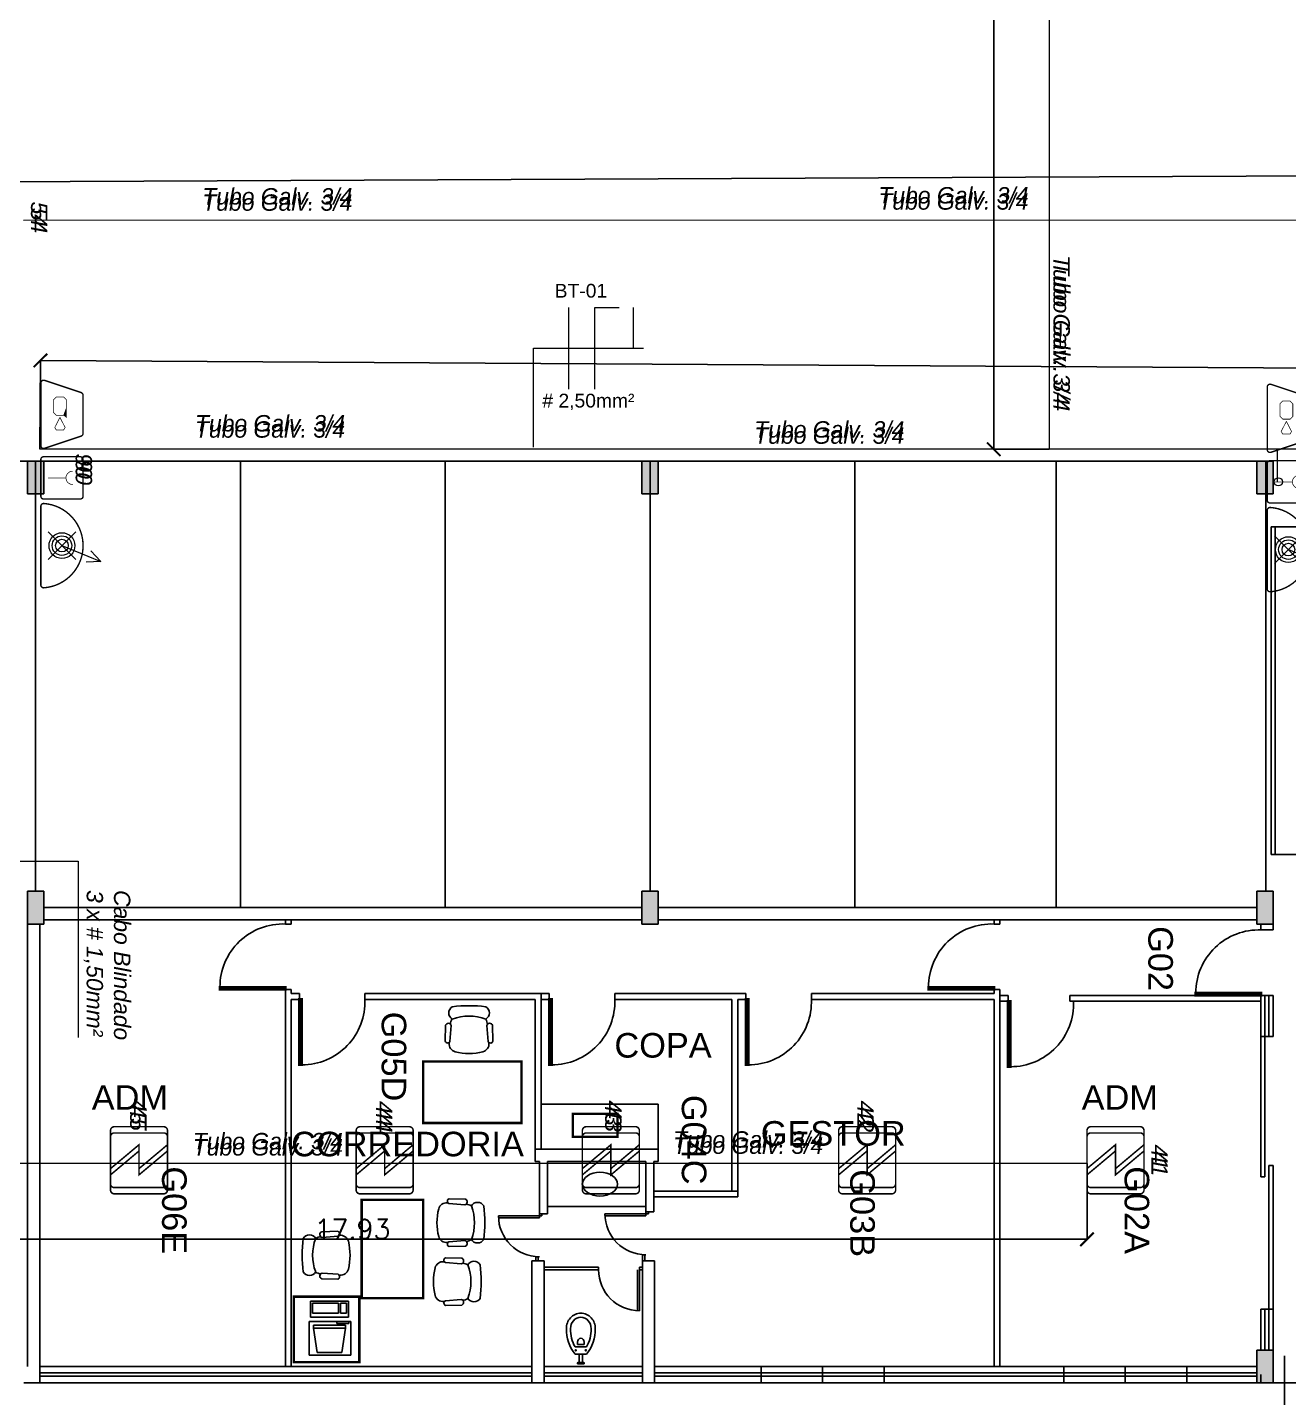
# Model space of a CAD drawing. Header units: metres. Extents: x -331 to 2982, y 362 to 2539.
# Drawn here: x 2881.81 to 2897.21, y 1408.17 to 1424.89 of the extents above; entities that cross this region are included whole.
import ezdxf
from ezdxf.enums import TextEntityAlignment as Align

# ---------------------------------------------------------------- set-up
doc = ezdxf.new("R2010")
doc.units = ezdxf.units.M
doc.layers.get('0').update_dxf_attribs({"color": 251})
doc.layers.get('Defpoints').update_dxf_attribs({"color": 251})
for name, color, linetype in [('DET. FUMAÇA', 1, 'Continuous'), ('Div', 251, 'Continuous'), ('Pis', 251, 'Continuous')]:
    doc.layers.add(name, color=color, linetype=linetype)
doc.styles.add('ARIAL', font='arial.ttf')
doc.styles.add('COTA', font='simplex.shx')
doc.styles.add('DESTAQUE', font='arial.ttf', dxfattribs={"height": 0.4})
doc.styles.get("Standard").update_dxf_attribs({"font": 'arial.ttf', "height": 0.3})
doc.dimstyles.new('EXEC_75', dxfattribs={"dimscale": 75, "dimtxt": 0.0032, "dimasz": 0.0022, "dimexe": 0, "dimexo": 0, "dimgap": 5e-05, "dimtad": 1, "dimzin": 4, "dimdsep": 46, "dimtxsty": 'COTA', "dimblk": 'ARCHTICK', "dimcen": 0, "dimclrd": 1, "dimclre": 1, "dimclrt": 2, "dimazin": 0, "dimtfac": 1, "dimtix": 1, "dimtmove": 2, "dimatfit": 3, "dimldrblk": 'DOT', "dimfxl": 1, "dimtvp": 1, "dimtolj": 1, "dimtzin": 0, "dimarcsym": 0})

# ---------------------------------------------------------------- blocks, each defined once
blk = doc.blocks.new('PILAR')
for p, q in [((-0.09999999999999432, 0.2000000000000028), (0.09999999999999432, 0.2000000000000028)), ((-0.09999999999999432, -0.2000000000000028), (-0.09999999999999432, 0.2000000000000028)), ((0.09999999999999432, 0.2000000000000028), (0.09999999999999432, -0.2000000000000028)), ((0.09999999999999432, -0.2000000000000028), (-0.09999999999999432, -0.2000000000000028))]:
    blk.add_line(p, q)
blk.add_solid([(-0.09999999999999432, -0.2000000000000028), (-0.09999999999999432, 0.2000000000000028), (0.09999999999999432, -0.2000000000000028), (0.09999999999999432, 0.2000000000000028)])
blk = doc.blocks.new('Detector de fumaça')
at = {"layer": 'DET. FUMAÇA', "linetype": 'Continuous', "lineweight": 15, "const_width": 0.01870277497772515}
blk.add_lwpolyline([(774.59948291868, 539.8157648447526), (775.2490596285452, 539.8157648447526, -0.414213562373095), (775.2958165659895, 539.7690079073084), (775.2958165659895, 539.1669315525518, -0.414213562373095), (775.2490596285452, 539.1201746151075), (774.59948291868, 539.1201746151075, -0.414213562373095), (774.5527259812357, 539.1669315525518), (774.5527259812357, 539.7690079073084, -0.414213562373095)], format="xyb", close=True, dxfattribs=at)
blk.add_lwpolyline([(774.7729620717275, 539.8157648447526), (775.0644559117889, 539.46796972993), (774.7729620717275, 539.46796972993), (775.0644559117889, 539.1201746151075)], dxfattribs=at)
blk = doc.blocks.new('WEW')
at = {"color": 1, "lineweight": 0, "true_color": 0xe60000}
for p, q in [((1781.244058351585, 994.0054447120629), (1781.439250093025, 994.4815067582979)), ((1781.439250093025, 994.4815067582979), (1781.307645081665, 994.3597140754018)), ((1781.439250093025, 994.4815067582979), (1781.447474959226, 994.302381974424)), ((1781.074639723589, 994.1748633400589), (1781.413476979581, 993.8360260840664)), ((1781.413476979581, 994.1748633400584), (1781.074639723589, 993.8360260840664))]:
    blk.add_line(p, q, dxfattribs=at)
at = {"color": 1, "true_color": 0xe60000, "const_width": 0.01719509600299768}
for points in [[(1779.259071833538, 993.7473526965271), (1780.02339894841, 993.7473526965271, 0.5119182938526288), (1780.056024349183, 993.7926180221241), (1779.907000183824, 994.239690518202, 0.3228228060550418), (1779.874374783051, 994.2632055766169), (1779.408095998897, 994.2632055766169, 0.3228228060552482), (1779.375470598124, 994.239690518202), (1779.226446432765, 993.7926180221241, 0.5119182938524135)], [(1780.193442345628, 994.2632055766169), (1780.640514841706, 994.2632055766169, -0.414213562373095), (1780.674905033712, 994.2288153846109), (1780.674905033712, 993.781742888533, -0.414213562373095), (1780.640514841706, 993.7473526965271), (1780.193442345628, 993.7473526965271, -0.414213562373095), (1780.159052153622, 993.781742888533), (1780.159052153622, 994.2288153846109, -0.414213562373095)], [(1780.763825455262, 993.7475182720175), (1781.724291247904, 993.7475182720175, 0.4353107658729382), (1781.758593597641, 993.7843649063095, 0.9309493362536452), (1780.729523105524, 993.78436490631, 0.4353107658789753)]]:
    blk.add_lwpolyline(points, format="xyb", close=True, dxfattribs=at)
at = {"color": 1, "true_color": 0xe60000, "const_width": 0.008597548001498838}
for points in [[(1779.462692778066, 994.0599573185639), (1779.617256824809, 994.0599573185641), (1779.651647016815, 994.0255671265581), (1779.651647016814, 993.9361816424857), (1779.617256824808, 993.9017914504798), (1779.462692778067, 993.9017914504798), (1779.428302586061, 993.9361816424857), (1779.42830258606, 994.0255671265579)], [(1779.832264668318, 993.9361816424855), (1779.832264668318, 994.0255671265586), (1779.8016962579, 994.0442011264258), (1779.678836761142, 993.9808743845219), (1779.8016962579, 993.917547642618)]]:
    blk.add_lwpolyline(points, close=True, dxfattribs=at)
for points in [[(1780.336029158255, 994.1350885802071), (1780.338049993509, 994.117166943729), (1780.344365115822, 994.0989928898357), (1780.351185446949, 994.0881389409826), (1780.365331318015, 994.0727414786561), (1780.373162042483, 994.0671882955221), (1780.385539694845, 994.0603730144587), (1780.397159497558, 994.0568391706461), (1780.413073587328, 994.0548198313247), (1780.421409544896, 994.0548198313247), (1780.431261128904, 994.0560819184007), (1780.449861303415, 994.0615455393163), (1780.464482803699, 994.0698767141055), (1780.477493721696, 994.0816463422157), (1780.487704267944, 994.0962795844166), (1780.493996586282, 994.1102881051825), (1780.496860415737, 994.1223690846443), (1780.497607045538, 994.1296433123828), (1780.497793702989, 994.135674088325)], [(1780.416978593668, 993.8365099637556), (1780.416978593668, 994.0545811760148)]]:
    blk.add_lwpolyline(points, dxfattribs=at)
at = {"color": 1, "lineweight": 0, "true_color": 0xe60000}
for radius in [0.15786673427384, 0.1190594061215832, 0.0773527752583614]:
    blk.add_circle((1781.244058351585, 994.0054447120626), radius, dxfattribs=at)
blk = doc.blocks.new('rett')
at = {"color": 2, "linetype": 'Continuous', "lineweight": 15}
blk.add_line((813.9660645629535, 2203.000419129855), (814.2623575708391, 2203.000419129855), dxfattribs=at)
at = {"layer": 'Div', "color": 2, "linetype": 'Continuous', "lineweight": 15}
for p, q in [((813.6454584484123, 2202.002690364971), (813.6454584484123, 2203.000419129855)), ((813.9660645629542, 2202.002690364971), (813.9660645629535, 2203.000419129855)), ((814.4346317089877, 2202.501554747413), (814.4346317089874, 2203.000419129855))]:
    blk.add_line(p, q, dxfattribs=at)
blk.add_lwpolyline([(813.2136611509295, 2201.294788682367), (813.2136611509295, 2202.501554747413), (814.5599219802248, 2202.501554747413)], dxfattribs=at)
at = {"layer": 'Div', "color": 2, "linetype": 'Continuous', "lineweight": 15, "char_height": 0.1682977584436248, "attachment_point": 1}
for s, insert in [('\\pxqc;\\PBT-01{\\fArial|b0|i1|c0|p34;  }', (808.1902414873588, 2203.568620138259)), ('\\pxqc;\\P\\pi-0.92701,l1.92701,t1.92701;#^I2,50mm²', (808.1979214959712, 2202.227331624766))]:
    blk.add_mtext_dynamic_manual_height_columns(s, width=11.20762391848375, gutter_width=2.10372198054531, heights=[0], dxfattribs=dict(at, insert=insert))
blk = doc.blocks.new('derw')
at = {"layer": 'Div', "color": 2, "linetype": 'Continuous', "lineweight": 15}
blk.add_lwpolyline([(814.4189921522002, 2191.529581289617), (814.4189921522002, 2192.588913395118), (816.5705472743985, 2192.588913395118)], dxfattribs=at)
at = {"layer": 'Div', "color": 2, "linetype": 'Continuous', "lineweight": 15, "insert": (814.7715363855286, 2193.224066991034), "char_height": 0.2, "attachment_point": 1}
blk.add_mtext_dynamic_manual_height_columns('{\\fArial|b0|i1|c0|p34;Cabo Blindado \\P3 x # 1,50mm²}', width=13.3188035564217, gutter_width=2.5, heights=[0], dxfattribs=at)
blk = doc.blocks.new('_ARCHTICK')
at = {"color": 0, "linetype": 'ByBlock', "const_width": 0.15}
blk.add_lwpolyline([(-0.5, -0.5), (0.5, 0.5)], dxfattribs=at)
blk = doc.blocks.new('*D119')
at = {"color": 1, "linetype": 'Continuous', "lineweight": -2, "transparency": 16777216}
for p, q in [((2894.282670599805, 1436.600423337623), (2893.607572556738, 1436.600423337623)), ((2893.607572556738, 1436.600423337623), (2893.607572556738, 1419.745493404166)), ((2894.282670599805, 1419.745493404166), (2893.607572556738, 1419.745493404166))]:
    blk.add_line(p, q, dxfattribs=at)
at = {"layer": 'Defpoints', "color": 0, "transparency": 16777216}
for p in [(2894.282670599805, 1436.600423337623), (2893.607572556738, 1419.745493404166), (2894.282670599805, 1419.745493404166)]:
    blk.add_point(p, dxfattribs=at)
at = {"color": 1, "lineweight": -2, "transparency": 16777216, "xscale": 0.165, "yscale": 0.165, "zscale": 0.165}
for p, rotation in [((2893.607572556738, 1436.600423337623), 90), ((2893.607572556738, 1419.745493404166), 270)]:
    blk.add_blockref('_ARCHTICK', p, dxfattribs=dict(at, rotation=rotation))
at = {"color": 2, "lineweight": 15, "transparency": 16777216, "insert": (2893.483822556738, 1428.172958370895), "char_height": 0.24, "attachment_point": 5, "rotation": 90, "style": 'COTA'}
blk.add_mtext('\\A1;16.85', dxfattribs=at)
blk = doc.blocks.new('_Dot')
at = {"color": 0, "linetype": 'ByBlock', "lineweight": -2}
blk.add_line((-0.5, 0), (-1, 0), dxfattribs=at)
at = {"color": 0, "linetype": 'ByBlock', "const_width": 0.5}
blk.add_lwpolyline([(-0.25, 0, 1), (0.25, 0, 1)], format="xyb", close=True, dxfattribs=at)
blk = doc.blocks.new('*D137')
at = {"color": 1, "linetype": 'Continuous', "lineweight": -2, "transparency": 16777216}
for p, q in [((2928.009921570723, 1423.227064298965), (2881.414658355266, 1423.009437484689)), ((2928.012771400509, 1422.61689790274), (2928.009921570723, 1423.227064298965)), ((2881.417508185051, 1422.399271088463), (2881.414658355266, 1423.009437484689))]:
    blk.add_line(p, q, dxfattribs=at)
at = {"layer": 'Defpoints', "color": 0, "transparency": 16777216}
for p in [(2881.414658355266, 1423.009437484689), (2928.012771400509, 1422.61689790274), (2881.417508185051, 1422.399271088463)]:
    blk.add_point(p, dxfattribs=at)
at = {"color": 1, "lineweight": -2, "transparency": 16777216, "xscale": 0.165, "yscale": 0.165, "zscale": 0.165}
for p, rotation in [((2928.009921570723, 1423.227064298965), 0.2676024651313921), ((2881.414658355266, 1423.009437484689), 180.2676024651314)]:
    blk.add_blockref('_ARCHTICK', p, dxfattribs=dict(at, rotation=rotation))
at = {"color": 2, "lineweight": 15, "transparency": 16777216, "insert": (2904.711711985263, 1423.241999542089), "char_height": 0.24, "attachment_point": 5, "rotation": 0.26760246513139213, "style": 'COTA'}
blk.add_mtext('\\A1;46.60', dxfattribs=at)
blk = doc.blocks.new('*D139')
at = {"color": 1, "linetype": 'Continuous', "lineweight": -2, "transparency": 16777216}
for p, q in [((2876.813543925166, 1411.028710909073), (2876.813543925166, 1410.102588989171)), ((2894.74628509789, 1411.028710909073), (2894.74628509789, 1410.102588989171)), ((2876.813543925166, 1410.102588989171), (2894.74628509789, 1410.102588989171))]:
    blk.add_line(p, q, dxfattribs=at)
at = {"layer": 'Defpoints', "color": 0, "transparency": 16777216}
for p in [(2876.813543925166, 1411.028710909073), (2894.74628509789, 1411.028710909073), (2894.74628509789, 1410.102588989171)]:
    blk.add_point(p, dxfattribs=at)
at = {"color": 1, "lineweight": -2, "transparency": 16777216, "xscale": 0.165, "yscale": 0.165, "zscale": 0.165, "rotation": 180}
blk.add_blockref('_ARCHTICK', (2876.813543925166, 1410.102588989171), dxfattribs=at)
at = {"color": 1, "lineweight": -2, "transparency": 16777216, "xscale": 0.165, "yscale": 0.165, "zscale": 0.165}
blk.add_blockref('_ARCHTICK', (2894.74628509789, 1410.102588989171), dxfattribs=at)
at = {"color": 2, "lineweight": 15, "transparency": 16777216, "insert": (2885.779914511528, 1410.226338989171), "char_height": 0.24, "attachment_point": 5, "style": 'COTA'}
blk.add_mtext('\\A1;17.93', dxfattribs=at)
blk = doc.blocks.new('*D142')
at = {"color": 1, "linetype": 'Continuous', "lineweight": -2, "transparency": 16777216}
for p, q in [((2881.964011321348, 1419.745493404166), (2881.970499607437, 1420.82942956161)), ((2881.970499607437, 1420.82942956161), (2939.156739499416, 1420.487120946607)), ((2939.150251213326, 1419.403184789164), (2939.156739499416, 1420.487120946607))]:
    blk.add_line(p, q, dxfattribs=at)
at = {"layer": 'Defpoints', "color": 0, "transparency": 16777216}
for p in [(2939.156739499416, 1420.487120946607), (2881.964011321348, 1419.745493404166), (2939.150251213326, 1419.403184789164)]:
    blk.add_point(p, dxfattribs=at)
at = {"color": 1, "lineweight": -2, "transparency": 16777216, "xscale": 0.165, "yscale": 0.165, "zscale": 0.165}
for p, rotation in [((2881.970499607437, 1420.82942956161), 179.6570397926686), ((2939.156739499416, 1420.487120946607), 359.6570397926686)]:
    blk.add_blockref('_ARCHTICK', p, dxfattribs=dict(at, rotation=rotation))
at = {"color": 2, "lineweight": 15, "transparency": 16777216, "insert": (2910.564360289875, 1420.782023037157), "char_height": 0.24, "attachment_point": 5, "rotation": 359.65703979266857, "style": 'COTA'}
blk.add_mtext('\\A1;57.19', dxfattribs=at)
blk = doc.blocks.new('BBPSTG02')
for p, q in [((-0.1494215452000001, 0.2919324869999984), (-0.3463669221999989, 0.2868880469999999)), ((-0.1456443620000001, 0.2329387771999999), (-0.3407550716000007, 0.217818792200001)), ((-0.1269100586, 0.2428968217999996), (-0.1342187816000008, 0.2423304272000002)), ((-0.1494215452000001, -0.2919324869999999), (-0.3463669221999989, -0.2868880469999999)), ((-0.1456443620000001, -0.2329387771999999), (-0.3407550716000007, -0.217818792200001)), ((-0.1269100586, -0.2428968217999996), (-0.1342187816000008, -0.2423304272000002)), ((-0.1269100586, -0.2428968217999996), (-0.134137145999999, -0.2424384534000003))]:
    blk.add_line(p, q)
for centre, radius, start, end in [((1.0029465082, 0), 1.5871465082, 172.590731, 187.409269), ((-0.4952999999999996, 0.1603027527999996), 0.0876996722, 30.392687, 149.607313), ((0.119404638, 0), 0.5766046380000001, 159.208954, 200.791046), ((-0.3301704597999991, 0.02396977679999996), 0.203175489, 97.33471200000001, 116.212212), ((-0.3326647397999996, 0.2532387366000003), 0.03633216, 112.156422, 257.133709), ((-0.1596784208000004, 0.2616579984000011), 0.0319647824, 296.04311, 71.283835), ((-0.1180550343999992, 0.1416834351999995), 0.1016, 16.10866, 95), ((-0.7159738537999998, 0), 0.7159738537999999, 346.2750060000001, 13.724994), ((-0.4952999999999996, -0.1603027527999996), 0.0876996722, 210.392687, 329.607313), ((-0.3301704597999991, -0.02683022320000003), 0.203175489, 243.61801, 261.904764), ((-0.3326647397999996, -0.2532387366000003), 0.03633216, 102.866291, 247.843578), ((-0.1596784208000004, -0.2616579983999996), 0.0319647824, 288.716165, 63.95688999999999), ((-0.1180550343999992, -0.1416834351999995), 0.1016, 265, 343.89134)]:
    blk.add_arc(centre, radius, start, end)
blk = doc.blocks.new('RECTANG')
for p, q in [((1.00000000000004, 1.00000000000004), (0, 1.00000000000004)), ((0, 1.00000000000004), (0, 0)), ((1.00000000000004, 0), (1.00000000000004, 1.00000000000004)), ((0, 0), (1.00000000000004, 0))]:
    blk.add_line(p, q)
blk = doc.blocks.new('IBMAT', base_point=(61, 306))
for p, q in [((75, 307), (75, 306)), ((81, 307), (75, 307)), ((81, 306), (81, 307))]:
    blk.add_line(p, q)
at = {"xscale": 21, "yscale": 17, "zscale": 21}
blk.add_blockref('RECTANG', (61, 306), dxfattribs=at)
blk = doc.blocks.new('KEYBOARD', base_point=(60, 294))
for p, xscale, yscale, zscale in [((60, 294), 19, 8, 19), ((61, 295), 13, 5, 13), ((75, 295), 3, 5, 3)]:
    blk.add_blockref('RECTANG', p, dxfattribs=dict(xscale=xscale, yscale=yscale, zscale=zscale))
blk = doc.blocks.new('FNCOMP')
for p, q in [((-6.635137514463395, 16.23106971153845), (-8.5, 3.5)), ((6.079706235536605, 16.23106971153845), (-6.635137514463395, 16.23106971153845)), ((8, 3.5), (6.079706235536605, 16.23106971153845)), ((-8.5, 3.5), (-8.5, 2.038161057692264)), ((8, 3.5), (-8.5, 3.5)), ((-8.5, 2.038161057692264), (8, 2.038161057692264)), ((8, 2.038161057692264), (8, 3.5))]:
    blk.add_line(p, q)
at = {"xscale": 1.033846153846154, "yscale": 1.033846153846154, "zscale": 1.033846153846154}
for name, p in [('IBMAT', (-10.85538461538499, 0)), ('KEYBOARD', (-10.04769230769273, -10.5))]:
    blk.add_blockref(name, p, dxfattribs=at)

msp = doc.modelspace()

# ---------------------------------------------------------------- linework, layer by layer
at = {"lineweight": 0}
for p, q in [((2897.494738838507, 1418.798843101262), (2896.994738838507, 1418.798843101262)), ((2896.868312634142, 1408.453207212209), (2896.868312634142, 1408.350423337624)), ((2896.868312634142, 1408.350423337624), (2897.018312634142, 1408.350423337624)), ((2896.868312634142, 1408.350423337624), (2944.568312634141, 1408.350423337624))]:
    msp.add_line(p, q, dxfattribs=at)
at = {"layer": 'DET. FUMAÇA', "color": 3, "linetype": 'Continuous', "lineweight": 15}
msp.add_line((2897.07274262322, 1419.346277294215), (2897.07274262322, 1419.745493404166), dxfattribs=at)
for points in [[(2894.282670599805, 1436.600423337623), (2894.282670599805, 1419.745493404166)], [(2939.150365405991, 1419.398637519928), (2939.150365405991, 1419.745493404166), (2881.964011321348, 1419.745493404166)]]:
    msp.add_lwpolyline(points, dxfattribs=at)
at = {"layer": 'DET. FUMAÇA', "color": 2, "linetype": 'Continuous', "lineweight": 15}
msp.add_circle((2897.082273271544, 1419.347895940659), 0.05037180366343819, dxfattribs=at)
at = {"layer": 'Div', "color": 150, "linetype": 'Continuous', "lineweight": 0}
for p, q in [((2928.012771400509, 1422.548685325748), (2881.765303299874, 1422.539455726639)), ((2894.74628509789, 1411.028710909073), (2876.813543925166, 1411.028710909073))]:
    msp.add_line(p, q, dxfattribs=at)
at = {"layer": 'Pis'}
for p, q in [((2874.41204962254, 1419.600423337623), (2896.97377421454, 1419.600423337623)), ((2881.91204962254, 1419.600423337623), (2881.91204962254, 1414.350423337623)), ((2884.41204962254, 1419.600423337623), (2884.41204962254, 1414.150423337624)), ((2886.91204962254, 1419.600423337623), (2886.91204962254, 1414.150423337624)), ((2889.41204962254, 1419.600423337623), (2889.41204962254, 1414.350423337623)), ((2891.91204962254, 1419.600423337623), (2891.91204962254, 1414.150423337624)), ((2894.368312634142, 1419.600423337623), (2894.368312634142, 1414.150423337624)), ((2896.930037226142, 1419.600423337623), (2896.930037226142, 1414.350423337623)), ((2897.494738838506, 1418.798843101262), (2896.994738838506, 1418.798843101262)), ((2896.994738838506, 1418.798843101262), (2896.994738838506, 1414.798843101262)), ((2897.044738838506, 1418.798843101262), (2897.044738838506, 1414.798843101262)), ((2896.994738838506, 1414.798843101262), (2897.494738838506, 1414.798843101262)), ((2881.81204962254, 1414.150423337624), (2881.812049622539, 1408.550423337624)), ((2882.01204962254, 1414.150423337624), (2889.31204962254, 1414.150423337624)), ((2889.51204962254, 1414.150423337624), (2892.47475779772, 1414.150423337624)), ((2891.933536184607, 1414.150423337624), (2896.818312634142, 1414.150423337624)), ((2881.96204962254, 1413.950423337623), (2881.96204962254, 1408.350423337623)), ((2882.01204962254, 1414.000423337623), (2889.31204962254, 1414.000423337623)), ((2884.96204962254, 1414.000423337623), (2884.962049622539, 1413.950423337623)), ((2884.96204962254, 1413.950423337624), (2885.032049622539, 1413.950423337624)), ((2885.032049622539, 1414.000423337623), (2885.032049622539, 1413.950423337624)), ((2889.51204962254, 1414.000423337623), (2896.818312634142, 1414.000423337624)), ((2893.61204962254, 1413.950423337623), (2893.61204962254, 1414.000423337623)), ((2893.61204962254, 1413.950423337623), (2893.68204962254, 1413.950423337623)), ((2893.68204962254, 1413.950423337623), (2893.68204962254, 1414.000423337623)), ((2896.868312634142, 1413.950423337623), (2896.868312634142, 1413.878322011845)), ((2897.018312634142, 1414.000423337623), (2897.018312634142, 1413.878322011845)), ((2896.868312634142, 1413.878322011845), (2897.018312634142, 1413.878322011845)), ((2884.96204962254, 1413.150423337624), (2885.032049622539, 1413.150423337624)), ((2884.96204962254, 1413.150423337624), (2884.96204962254, 1408.550423337624)), ((2885.032049622539, 1413.150423337624), (2885.032049622539, 1413.100423337623)), ((2893.61204962254, 1413.150423337624), (2893.68204962254, 1413.150423337624)), ((2893.612049622539, 1413.100423337623), (2893.612049622539, 1413.150423337624)), ((2893.68204962254, 1408.550423337624), (2893.68204962254, 1413.150423337624)), ((2885.032049622539, 1413.100423337623), (2885.13204962254, 1413.100423337623)), ((2885.032049622539, 1413.030423337624), (2885.132049622539, 1413.030423337624)), ((2885.032049622539, 1413.030423337624), (2885.032049622539, 1408.550423337624)), ((2885.13204962254, 1413.100423337623), (2885.132049622539, 1413.030423337624)), ((2885.93204962254, 1413.100423337623), (2888.08204962254, 1413.100423337623)), ((2885.93204962254, 1413.100423337624), (2885.93204962254, 1413.030423337624)), ((2885.93204962254, 1413.030423337624), (2888.01204962254, 1413.030423337624)), ((2888.01204962254, 1413.100423337623), (2888.18204962254, 1413.100423337623)), ((2888.01204962254, 1411.200423337624), (2888.01204962254, 1413.030423337624)), ((2888.08204962254, 1411.200423337624), (2888.08204962254, 1413.100423337623)), ((2888.08204962254, 1413.030423337624), (2888.18204962254, 1413.030423337624)), ((2888.18204962254, 1413.100423337623), (2888.18204962254, 1413.030423337624)), ((2890.41204962254, 1413.100423337623), (2888.982049622539, 1413.100423337623)), ((2888.982049622539, 1413.030423337624), (2888.982049622539, 1413.100423337623)), ((2890.41204962254, 1413.030423337624), (2888.982049622539, 1413.030423337625)), ((2890.41204962254, 1413.100423337623), (2890.58204962254, 1413.100423337623)), ((2890.41204962254, 1410.690423337624), (2890.41204962254, 1413.030423337624)), ((2890.48204962254, 1413.030423337624), (2890.58204962254, 1413.030423337624)), ((2890.48204962254, 1410.620423337624), (2890.48204962254, 1413.030423337624)), ((2890.58204962254, 1413.100423337623), (2890.58204962254, 1413.030423337624)), ((2891.38204962254, 1413.100423337623), (2893.61204962254, 1413.100423337623)), ((2891.38204962254, 1413.100423337623), (2891.38204962254, 1413.030423337624)), ((2891.38204962254, 1413.030423337624), (2893.61204962254, 1413.030423337624)), ((2893.612049622539, 1408.550423337624), (2893.61204962254, 1413.030423337624)), ((2893.782049622539, 1413.078322011845), (2893.68204962254, 1413.078322011845)), ((2893.812049622539, 1413.008322011845), (2893.68204962254, 1413.008322011845)), ((2893.782049622539, 1413.008322011845), (2893.782049622539, 1413.078322011845)), ((2896.868312634142, 1413.078322011845), (2894.538312634142, 1413.078322011845)), ((2894.538312634142, 1413.008322011845), (2894.538312634142, 1413.078322011845)), ((2896.868312634142, 1413.008322011845), (2894.538312634142, 1413.008322011845)), ((2896.868312634142, 1413.078322011845), (2896.868312634142, 1410.862569049923)), ((2896.868312634142, 1413.078322011845), (2897.018312634142, 1413.078322011845)), ((2896.916591650171, 1413.078322011845), (2896.916591650172, 1410.862569049923)), ((2896.966591650171, 1413.078322011845), (2896.966591650171, 1412.578322011845)), ((2897.018312634142, 1413.078322011845), (2897.018312634142, 1412.578322011845)), ((2896.868312634142, 1412.578322011845), (2897.018312634142, 1412.578322011845)), ((2889.51204962254, 1411.750423337623), (2888.08204962254, 1411.750423337623)), ((2889.51204962254, 1411.200423337624), (2889.51204962254, 1411.750423337623)), ((2889.51204962254, 1411.200423337624), (2888.01204962254, 1411.200423337624)), ((2888.01204962254, 1411.200423337624), (2888.01204962254, 1411.050423337624)), ((2889.51204962254, 1411.200423337624), (2889.51204962254, 1411.050423337624)), ((2888.06204962254, 1411.050423337624), (2888.01204962254, 1411.050423337624)), ((2888.06204962254, 1411.050423337624), (2888.06204962254, 1410.414042787885)), ((2888.16204962254, 1411.050423337624), (2888.16204962254, 1410.414042787885)), ((2889.362049622539, 1411.050423337624), (2888.16204962254, 1411.050423337624)), ((2889.362049622539, 1411.050423337624), (2889.362049622539, 1410.439042787885)), ((2889.51204962254, 1411.050423337624), (2889.457134708327, 1411.050423337624)), ((2889.457134708327, 1411.050423337624), (2889.457134708327, 1410.439042787885)), ((2896.966591650171, 1411.000871128223), (2897.018312634142, 1411.000871128223)), ((2896.966591650171, 1411.000871128223), (2896.966591650171, 1408.753727099966)), ((2897.018312634142, 1411.000871128223), (2897.018312634142, 1408.350423337623)), ((2896.868312634142, 1410.862569049923), (2896.916591650171, 1410.862569049923)), ((2889.457134708327, 1410.690423337624), (2890.48204962254, 1410.690423337624)), ((2889.457134708327, 1410.620423337624), (2890.48204962254, 1410.620423337624)), ((2889.362049622539, 1410.500423337623), (2888.16204962254, 1410.500423337623)), ((2889.362049622539, 1410.439042787885), (2889.457134708327, 1410.439042787885)), ((2889.362049622539, 1410.389042787885), (2889.362049622539, 1410.439042787885)), ((2889.39204962254, 1410.414042787885), (2889.39204962254, 1410.439042787885)), ((2888.06204962254, 1410.389042787885), (2887.56204962254, 1410.389042787885)), ((2888.06204962254, 1410.364042787885), (2887.56204962254, 1410.364042787885)), ((2888.16204962254, 1410.414042787885), (2888.06204962254, 1410.414042787885)), ((2888.06204962254, 1410.364042787885), (2888.06204962254, 1410.414042787885)), ((2888.06204962254, 1410.389042787885), (2888.092049622539, 1410.389042787885)), ((2888.092049622539, 1410.389042787885), (2888.092049622539, 1410.414042787885)), ((2889.362049622539, 1410.414042787885), (2888.862049622539, 1410.414042787885)), ((2889.362049622539, 1410.389042787885), (2888.862049622539, 1410.389042787885)), ((2889.362049622539, 1410.414042787885), (2889.39204962254, 1410.414042787885)), ((2888.118312634142, 1409.839042787885), (2887.968312634142, 1409.839042787885)), ((2887.968312634142, 1409.839042787885), (2887.968312634142, 1408.350423337623)), ((2888.018312634142, 1409.889042787885), (2888.018312634142, 1409.839042787885)), ((2888.018312634142, 1409.889042787885), (2888.048312634142, 1409.889042787885)), ((2888.048312634142, 1409.889042787885), (2888.048312634142, 1409.839042787885)), ((2888.118312634142, 1409.839042787885), (2888.118312634142, 1408.350423337623)), ((2889.318312634142, 1409.914042787885), (2889.318312634142, 1409.839042787885)), ((2889.318312634142, 1409.914042787885), (2889.348312634142, 1409.914042787885)), ((2889.318312634142, 1409.839042787885), (2889.468312634142, 1409.839042787885)), ((2889.318312634142, 1409.839042787885), (2889.318312634142, 1408.350423337623)), ((2889.348312634142, 1409.914042787885), (2889.348312634142, 1409.839042787885)), ((2889.468312634142, 1409.839042787885), (2889.468312634142, 1408.350423337623)), ((2888.784484363266, 1409.759872279145), (2888.118312634142, 1409.759872279145)), ((2888.784484363266, 1409.729872279145), (2888.118312634142, 1409.729872279145)), ((2888.784484363266, 1409.729872279145), (2888.784484363266, 1409.759872279145)), ((2889.259484363266, 1409.729872279145), (2889.259484363266, 1409.229872279145)), ((2889.318312634142, 1409.759872279145), (2889.284484363266, 1409.759872279145)), ((2889.284484363266, 1409.729872279146), (2889.284484363266, 1409.759872279146)), ((2889.284484363266, 1409.729872279145), (2889.284484363266, 1409.229872279145)), ((2889.318312634142, 1409.729872279145), (2889.284484363266, 1409.729872279145)), ((2896.868312634142, 1409.250423337623), (2896.868312634142, 1408.750423337623)), ((2897.018312634142, 1409.250423337623), (2896.868312634142, 1409.250423337623)), ((2896.916591650172, 1409.250423337623), (2896.916591650171, 1408.75005519773)), ((2897.018312634142, 1408.750423337623), (2897.018312634142, 1409.250423337623)), ((2888.497422848655, 1408.787660101225), (2888.637422847732, 1408.787660101225)), ((2888.526579573859, 1408.847898371736), (2888.526579573859, 1408.818571931065)), ((2888.608266122967, 1408.818571931077), (2888.526579573859, 1408.818571931065)), ((2888.608266122967, 1408.847898371736), (2888.608266122967, 1408.818571931077)), ((2888.497422847738, 1408.699872279145), (2888.637422848669, 1408.699872279145)), ((2888.527103469697, 1408.579872279145), (2888.527103469697, 1408.590524487353)), ((2888.547422848665, 1408.599872279145), (2888.536451261489, 1408.599872279145)), ((2888.547422848665, 1408.599872279145), (2888.547422848665, 1408.699872279145)), ((2888.547422848665, 1408.599872279145), (2888.587422848665, 1408.599872279145)), ((2888.587422848665, 1408.599872279145), (2888.587422848665, 1408.699872279145)), ((2888.587422848665, 1408.599872279145), (2888.59839443584, 1408.599872279145)), ((2888.607742227632, 1408.579872279145), (2888.607742227632, 1408.590524487353)), ((2897.158313855376, 1407.679338228541), (2897.158313855376, 1408.679338228541)), ((2887.968312634142, 1408.550423337624), (2881.96204962254, 1408.550423337624)), ((2887.968312634142, 1408.470423337624), (2881.96204962254, 1408.470423337624)), ((2887.968312634142, 1408.430423337623), (2881.96204962254, 1408.430423337624)), ((2889.318312634141, 1408.550423337624), (2888.118312634142, 1408.550423337624)), ((2889.318312634141, 1408.470423337624), (2888.118312634142, 1408.470423337624)), ((2889.318312634141, 1408.430423337624), (2888.118312634142, 1408.430423337623)), ((2888.567422848665, 1408.579872279145), (2888.527103469697, 1408.579872279145)), ((2888.567422848665, 1408.579872279145), (2888.607742227632, 1408.579872279145)), ((2890.768312634142, 1408.550423337624), (2889.468312634142, 1408.550423337624)), ((2890.768312634142, 1408.470423337624), (2889.468312634142, 1408.470423337624)), ((2890.768312634142, 1408.430423337624), (2889.468312634142, 1408.430423337624)), ((2890.768312634142, 1408.350423337623), (2890.768312634142, 1408.550423337624)), ((2890.768312634142, 1408.550423337624), (2892.268312634142, 1408.550423337624)), ((2890.768312634142, 1408.470423337624), (2892.268312634142, 1408.470423337624)), ((2890.768312634142, 1408.430423337624), (2892.268312634142, 1408.430423337624)), ((2891.518312634142, 1408.350423337623), (2891.518312634142, 1408.550423337624)), ((2892.268312634142, 1408.350423337623), (2892.268312634142, 1408.550423337624)), ((2894.463312634142, 1408.550423337624), (2892.268312634142, 1408.550423337624)), ((2894.463312634142, 1408.470423337624), (2892.268312634142, 1408.470423337624)), ((2894.463312634142, 1408.430423337624), (2892.268312634142, 1408.430423337624)), ((2894.463312634142, 1408.350423337623), (2894.463312634142, 1408.550423337624)), ((2894.463312634142, 1408.550423337624), (2895.963312634142, 1408.550423337624)), ((2894.463312634142, 1408.470423337624), (2895.963312634142, 1408.470423337624)), ((2894.463312634142, 1408.430423337624), (2895.963312634142, 1408.430423337624)), ((2895.213312634142, 1408.350423337623), (2895.213312634142, 1408.550423337624)), ((2895.963312634142, 1408.350423337623), (2895.963312634142, 1408.550423337624)), ((2896.818312634142, 1408.550423337624), (2895.963312634142, 1408.550423337624)), ((2896.818312634142, 1408.470423337624), (2895.963312634142, 1408.470423337624)), ((2896.818312634142, 1408.430423337624), (2895.963312634142, 1408.430423337624)), ((2896.868312634142, 1408.453207212208), (2896.868312634142, 1408.350423337623)), ((2881.768312634142, 1408.350423337623), (2881.918312634142, 1408.350423337623)), ((2887.968312634142, 1408.350423337623), (2881.918312634142, 1408.350423337623)), ((2887.968312634142, 1408.351451109367), (2888.118312634142, 1408.351451109367)), ((2889.318312634141, 1408.350423337623), (2888.118312634142, 1408.350423337623)), ((2889.318312634142, 1408.350423337623), (2889.468312634142, 1408.350423337623)), ((2890.768312634142, 1408.350423337623), (2889.468312634142, 1408.350423337623)), ((2890.768312634142, 1408.350423337623), (2892.268312634142, 1408.350423337623)), ((2894.463312634142, 1408.350423337623), (2892.268312634142, 1408.350423337623)), ((2894.463312634142, 1408.350423337623), (2895.963312634142, 1408.350423337623)), ((2896.868312634142, 1408.350423337623), (2895.963312634142, 1408.350423337623)), ((2896.868312634142, 1408.350423337623), (2897.018312634142, 1408.350423337623)), ((2896.868312634142, 1408.350423337623), (2944.568312634141, 1408.350423337623))]:
    msp.add_line(p, q, dxfattribs=at)
at = {"layer": 'Pis', "const_width": 0.03}
for points in [[(2884.962049622539, 1413.150423337624), (2884.962049622539, 1413.180423337623), (2884.16204962254, 1413.180423337623), (2884.16204962254, 1413.150423337624)], [(2893.61204962254, 1413.150423337624), (2893.61204962254, 1413.180423337623), (2892.81204962254, 1413.180423337623), (2892.81204962254, 1413.150423337624)], [(2896.873312634142, 1413.078322011845), (2896.873312634142, 1413.108322011845), (2896.073312634142, 1413.108322011845), (2896.073312634142, 1413.078322011845)], [(2885.132049622539, 1413.030423337624), (2885.16204962254, 1413.030423337624), (2885.16204962254, 1412.230423337624), (2885.132049622539, 1412.230423337624)], [(2888.18204962254, 1413.030423337624), (2888.212049622539, 1413.030423337624), (2888.212049622539, 1412.230423337624), (2888.18204962254, 1412.230423337624)], [(2890.58204962254, 1413.030423337624), (2890.612049622539, 1413.030423337624), (2890.612049622539, 1412.230423337624), (2890.58204962254, 1412.230423337624)], [(2893.782049622539, 1413.008322011845), (2893.812049622539, 1413.008322011845), (2893.812049622539, 1412.208322011845), (2893.782049622539, 1412.208322011845)], [(2886.642085810304, 1412.271600159438), (2886.642085810304, 1411.521600159438), (2887.842085810305, 1411.521600159438), (2887.842085810305, 1412.271600159438)], [(2888.469918479259, 1411.352715694071), (2889.014347845661, 1411.352715694071), (2889.014347845661, 1411.63244875334), (2888.469918479259, 1411.63244875334)], [(2885.892184388239, 1409.383372159888), (2886.642184388239, 1409.383372159888), (2886.642184388239, 1410.583372159888), (2885.892184388239, 1410.583372159888)], [(2885.063993775311, 1408.602484632554), (2885.863993775311, 1408.602484632554), (2885.863993775311, 1409.402484632554), (2885.063993775311, 1409.402484632554)]]:
    msp.add_lwpolyline(points, close=True, dxfattribs=at)
at = {"layer": 'Pis'}
for centre in [(2888.505480786717, 1408.746154626989), (2888.629364909689, 1408.746154626989)]:
    msp.add_circle(centre, 0.007065127144642247, dxfattribs=at)
for centre, radius, start, end in [((2884.932612122539, 1413.180423337623), 0.7705625000000396, 87.81061881627129, 180), ((2893.58261212254, 1413.180423337623), 0.7705625000000396, 87.8106188163051, 180), ((2896.843875134142, 1413.108322011845), 0.7705625000000396, 87.81061881627063, 180), ((2885.16204962254, 1413.000985837624), 0.7705625000000396, 270, 2.189381183712469), ((2888.212049622539, 1413.000985837624), 0.7705625000000396, 270, 2.189381183712469), ((2890.612049622539, 1413.000985837624), 0.7705625000000396, 270, 2.189381183711177), ((2893.812049622539, 1412.978884511845), 0.7705625000000396, 270, 2.189381183711177), ((2888.06204962254, 1410.389042787885), 0.5000000000000012, 180, 270), ((2889.362049622539, 1410.414042787885), 0.5000000000000012, 180, 270), ((2889.284484363266, 1409.729872279145), 0.5000000000000012, 180, 270), ((2888.571179150958, 1409.021113490812), 0.1787982500381176, 91.20379341411277, 183.3188658819776), ((2888.571179150958, 1409.021113490812), 0.1287982500381176, 91.20379341408062, 183.3188658818982), ((2888.563666545449, 1409.021113490812), 0.1287982500381176, 356.6811341181018, 88.79620658591939), ((2888.563666545449, 1409.021113490812), 0.1787982500381176, 356.681134118014, 88.79620658588725), ((2888.856796523954, 1408.994038350502), 0.4644169642584562, 177.9362879895213, 219.3021123298878), ((2888.856796523954, 1408.994038350502), 0.4144169642584562, 177.9362879895051, 209.8675460083911), ((2888.278049172453, 1408.994038350502), 0.4644169642584562, 320.6978876701478, 2.063712010478718), ((2888.278049172453, 1408.994038350502), 0.4144169642584562, 330.1324539902013, 2.06371201049264), ((2888.569470907949, 1408.850385640628), 0.04296339193529102, 91.20379341367921, 183.3188658820255), ((2888.565374788877, 1408.850385640628), 0.04296339193529102, 356.6811341179745, 88.79620658632078), ((2888.536451261489, 1408.590524487353), 0.009347791792265525, 90, 180), ((2888.59839443584, 1408.590524487353), 0.009347791792265525, 0, 90)]:
    msp.add_arc(centre, radius, start, end, dxfattribs=at)
msp.add_ellipse((2888.801198898049, 1410.77531414753), major_axis=(-0.2153444486924002, 7.911539597396887e-17), ratio=0.6727271545532613, dxfattribs=at)

# ---------------------------------------------------------------- block references
at = {"lineweight": 0, "rotation": 270}
for p in [(1888.228367974006, 3199.813042780659), (1903.198924916614, 3199.764528221243)]:
    msp.add_blockref('WEW', p, dxfattribs=at)
at = {"lineweight": 0}
for p in [(2881.91204962254, 1419.400423337623), (2889.41204962254, 1419.400423337623), (2896.918312634142, 1419.400423337623), (2881.91204962254, 1414.150423337623), (2889.41204962254, 1414.150423337623), (2896.918312634142, 1414.150423337623), (2896.918312634142, 1408.550423337623)]:
    msp.add_blockref('PILAR', p, dxfattribs=at)
at = {"layer": 'DET. FUMAÇA', "linetype": 'Continuous', "lineweight": 0, "rotation": 270}
for p in [(2343.706340967563, 2186.028982182686), (2346.704919687051, 2186.028982182686), (2349.466467356924, 2186.028982182686), (2352.594624456495, 2186.028982182686), (2355.626110482782, 2186.028982182686), (2343.706340967563, 2185.952982182686), (2346.704919687051, 2185.952982182686), (2349.466467356924, 2185.952982182686), (2352.594624456495, 2185.952982182686), (2355.626110482782, 2185.952982182686)]:
    msp.add_blockref('Detector de fumaça', p, dxfattribs=at)
at = {"layer": 'Div', "color": 150, "linetype": 'Continuous', "lineweight": 15}
msp.add_blockref('rett', (2074.774348842002, -781.5233963377902), dxfattribs=at)
at = {"layer": 'Div', "color": 150, "linetype": 'Continuous', "lineweight": 15, "rotation": 270}
msp.add_blockref('derw', (689.8445302280659, 2229.136581120465), dxfattribs=at)
at = {"layer": 'Pis'}
for name, p in [('PILAR', (2881.91204962254, 1419.400423337624)), ('PILAR', (2889.41204962254, 1419.400423337624)), ('PILAR', (2896.918312634142, 1419.400423337624)), ('PILAR', (2881.91204962254, 1414.150423337624)), ('PILAR', (2889.41204962254, 1414.150423337624)), ('PILAR', (2896.918312634142, 1414.150423337624)), ('BBPSTG02', (2885.750475455644, 1409.907526320657)), ('PILAR', (2896.918312634142, 1408.550423337624))]:
    msp.add_blockref(name, p, dxfattribs=at)
at = {"layer": 'Pis', "rotation": 270}
msp.add_blockref('BBPSTG02', (2887.203305843979, 1412.369572103635), dxfattribs=at)
at = {"layer": 'Pis', "xscale": -1}
for p in [(2886.811756773141, 1410.304918139345), (2886.768019784743, 1409.585828153462)]:
    msp.add_blockref('BBPSTG02', p, dxfattribs=at)
at = {"layer": 'Pis', "xscale": -0.02352999999993699, "yscale": 0.02352999999993699, "zscale": 0.02353, "rotation": 180}
msp.add_blockref('FNCOMP', (2885.505588734407, 1409.100104412845), dxfattribs=at)

# ---------------------------------------------------------------- texts
at = {"layer": 'Div', "color": 2, "linetype": 'Continuous', "lineweight": 0, "char_height": 0.2, "attachment_point": 1}
for insert in [(2883.946922657643, 1422.932614422988), (2883.946922657643, 1422.856614422988), (2892.19988886873, 1422.945734061464), (2892.19988886873, 1422.869734061464), (2883.857634633959, 1420.162893458571), (2883.857634633959, 1420.086893458571), (2890.68459411217, 1420.088095249129), (2890.68459411217, 1420.012095249129), (2883.831372071803, 1411.40040782929), (2883.831372071803, 1411.32440782929), (2889.693472439124, 1411.420701114509), (2889.693472439124, 1411.344701114509)]:
    msp.add_mtext_dynamic_manual_height_columns('{\\fArial|b0|i1|c0|p34;Tubo Galv. 3/4 }', width=13.3188035564217, gutter_width=2.5, heights=[0], dxfattribs=dict(at, insert=insert))
at = {"layer": 'Div', "color": 3, "linetype": 'Continuous', "lineweight": 0, "char_height": 0.2, "attachment_point": 1, "rotation": 270}
for s, insert in [('{\\fArial|b0|i1|c0|p34;54}', (2882.055760341701, 1422.769306724661)), ('{\\fArial|b0|i1|c0|p34;54}', (2882.055760341701, 1422.693306724661)), ('{\\fArial|b0|i1|c0|p34;90}', (2882.60113431511, 1419.695899098619)), ('{\\fArial|b0|i1|c0|p34;90}', (2882.60113431511, 1419.619899098619)), ('{\\fArial|b0|i1|c0|p34;45}', (2883.266117590858, 1411.813151359932)), ('{\\fArial|b0|i1|c0|p34;44}', (2886.266583089689, 1411.790314018549)), ('{\\fArial|b0|i1|c0|p34;43}', (2889.06444833213, 1411.79941049844)), ('{\\fArial|b0|i1|c0|p34;42}', (2892.142324520084, 1411.795638787265)), ('{\\fArial|b0|i1|c0|p34;45}', (2883.266117590858, 1411.737151359932)), ('{\\fArial|b0|i1|c0|p34;44}', (2886.266583089689, 1411.714314018549)), ('{\\fArial|b0|i1|c0|p34;43}', (2889.06444833213, 1411.72341049844)), ('{\\fArial|b0|i1|c0|p34;42}', (2892.142324520084, 1411.719638787265)), ('{\\fArial|b0|i1|c0|p34;41}', (2895.732332369361, 1411.258561907095)), ('{\\fArial|b0|i1|c0|p34;41}', (2895.732332369361, 1411.182561907095))]:
    msp.add_mtext_dynamic_manual_height_columns(s, width=13.3188035564217, gutter_width=2.5, heights=[0], dxfattribs=dict(at, insert=insert))
at = {"layer": 'Div', "color": 2, "linetype": 'Continuous', "lineweight": 0, "char_height": 0.2, "attachment_point": 1, "rotation": 270}
for insert in [(2894.536614489271, 1422.116210907062), (2894.536614489271, 1422.040210907062)]:
    msp.add_mtext_dynamic_manual_height_columns('{\\fArial|b0|i1|c0|p34;Tubo Galv. 3/4 }', width=13.3188035564217, gutter_width=2.5, heights=[0], dxfattribs=dict(at, insert=insert))
at = {"layer": 'Pis', "style": 'ARIAL'}
for s, p in [('G02', (2895.49485222245, 1413.528788218993)), ('G05D', (2886.136508709032, 1412.333352887217)), ('G04C', (2889.800036520051, 1411.317434179736)), ('G06E', (2883.455834728142, 1410.456400243015)), ('G03B', (2891.8559169981, 1410.420756343053)), ('G02A', (2895.205266750492, 1410.458116230618))]:
    msp.add_text(s, height=0.3, rotation=270, dxfattribs=at).set_placement(p, align=Align.CENTER)
at = {"layer": 'Pis', "style": 'DESTAQUE'}
for s, p in [('COPA', (2888.977284005596, 1412.319705387419)), ('ADM', (2882.597255745528, 1411.683241286213)), ('ADM', (2894.680727898777, 1411.683241286213)), ('GESTOR', (2890.763617993578, 1411.244535911177)), ('CORREDORIA', (2885.032049622539, 1411.114969362131))]:
    msp.add_text(s, height=0.3, rotation=360, dxfattribs=at).set_placement(p)

# ---------------------------------------------------------------- dimensions: what is measured, and where the dimension line sits
at = {"color": 30, "linetype": 'Continuous', "lineweight": 15, "true_color": 0xf8991e}
dim = msp.add_linear_dim(base=(2893.607572556738, 1419.745493404166), p1=(2894.282670599805, 1436.600423337623), p2=(2894.282670599805, 1419.745493404166), angle=90, dimstyle='EXEC_75', dxfattribs=at)
dim.commit()
dim.dimension.update_dxf_attribs({"geometry": '*D119', "text_midpoint": (2893.483822556738, 1428.172958370895)})
for p1, p2, distance, picture, middle in [((2928.012771400509, 1422.61689790274), (2881.417508185051, 1422.399271088463), -0.6101730513660205, '*D137', (2904.711711985263, 1423.241999542089)), ((2881.964011321348, 1419.745493404166), (2939.150251213326, 1419.403184789164), 1.083955576243254, '*D142', (2910.564360289875, 1420.782023037157)), ((2876.813543925166, 1411.028710909073), (2894.74628509789, 1411.028710909073), -0.9261219199020161, '*D139', (2885.779914511528, 1410.226338989171))]:
    dim = msp.add_aligned_dim(p1=p1, p2=p2, distance=distance, dimstyle='EXEC_75', dxfattribs=at)
    dim.commit()
    dim.dimension.update_dxf_attribs({"geometry": picture, "text_midpoint": middle})

doc.saveas('drawing.dxf')
